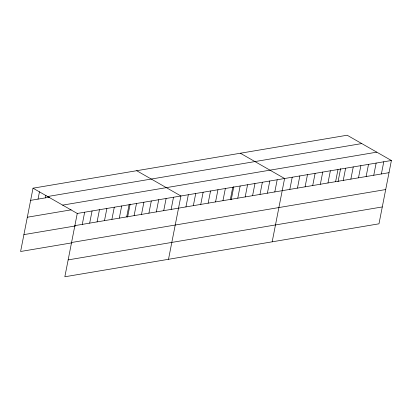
<?xml version="1.0" encoding="UTF-8"?>
<svg xmlns="http://www.w3.org/2000/svg" width="412" height="412" viewBox="0 0 412 412"><rect width="100%" height="100%" fill="white"/><g stroke="black" fill="none" stroke-linecap="round" stroke-linejoin="round"><path stroke-width="0.62" d="M391.4 160.505L77.255 213.462L64.839 276.771L378.978 223.814L391.4 160.505L347.162 135.229L33.022 188.186L20.6 251.495L71.817 242.864M38.038 199.109L39.47 191.807M45.444 197.863L45.917 195.427M82.276 224.386L84.661 212.211M89.677 223.134L92.067 210.965M97.083 221.888L99.472 209.718M104.488 220.641L106.878 208.467M111.894 219.39L114.284 207.221M119.3 218.144L121.684 205.969M126.7 216.897L129.09 204.723M127.576 217.145L130.135 204.105M134.106 215.646L136.496 203.477M141.512 214.4L143.901 202.225M148.917 213.148L151.307 200.979M156.323 211.902L158.708 199.732M163.729 210.656L166.113 198.481M171.129 209.404L173.519 197.235M168.503 259.292L180.925 195.983L136.686 170.712M185.941 206.912L188.33 194.737M193.346 205.66L195.736 193.491M200.752 204.414L203.137 192.239M208.158 203.162L210.542 190.993M215.558 201.916L217.948 189.747M222.964 200.67L225.354 188.495M230.37 199.418L232.759 187.249M231.245 199.671L233.805 186.631M237.775 198.172L240.165 185.997M245.181 196.926L247.566 184.751M252.582 195.674L254.971 183.505M259.987 194.428L262.377 182.253M267.393 193.177L269.783 181.007M274.799 191.93L277.188 179.761M272.172 241.818L284.589 178.509L240.356 153.233M289.832 189.396L292.221 177.222M297.464 188.109L299.848 175.939M305.091 186.827L307.481 174.652M312.718 185.539L315.108 173.364M320.351 184.252L322.735 172.082M327.978 182.964L330.367 170.795M335.61 181.682L337.994 169.507M338.051 181.666L340.611 168.626M343.237 180.394L345.627 168.22M350.864 179.107L353.254 166.937M358.497 177.819L360.881 165.65M366.124 176.537L368.513 164.362M373.756 175.249L376.141 163.075M381.383 173.962L383.773 161.792M47.617 196.524L361.762 143.572M30.632 200.356L49.759 197.132M62.66 205.119L376.8 152.162M27.321 217.232L71.132 209.847M74.871 225.632L389.01 172.68M23.911 234.619L75.746 225.884M71.559 242.508L385.699 189.551M68.15 259.895L382.29 206.937M33.022 188.186L77.255 213.462"/></g></svg>
